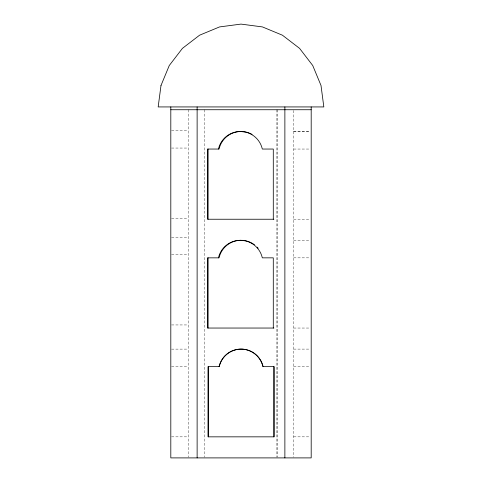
<?xml version="1.0" encoding="UTF-8"?>
<svg xmlns="http://www.w3.org/2000/svg" width="482" height="482" viewBox="0 0 482 482"><rect width="100%" height="100%" fill="white"/><g stroke="black" fill="none" stroke-linecap="round" stroke-linejoin="round"><path stroke-width="0.36" stroke-dasharray="2.41 1.81" d="M171.538 130.508L188.354 130.508M293.646 131.496L310.462 131.496M293.646 131.652L310.462 131.652M171.538 148.052L188.354 148.052M293.646 149.046L310.462 149.046M171.538 218.25L188.354 218.25M293.646 219.238L310.462 219.238M171.538 237.204L188.354 237.204M293.646 240.295L310.462 240.295M171.538 254.755L188.354 254.755M293.646 257.846L310.462 257.846M171.538 324.946L188.354 324.946M293.646 328.043L310.462 328.043M171.538 349.131L188.354 349.101M293.646 349.101L310.462 349.101M171.538 366.645L188.354 366.645M293.646 366.645L310.462 366.645M171.538 436.843L188.354 436.843M293.646 436.843L310.462 436.843M293.646 110.486L293.646 457.147M277.602 109.739L277.602 457.147M276.885 109.739L276.885 457.147M204.398 109.739L204.398 457.147M188.354 109.739L188.354 457.147"/><path stroke-width="0.72" d="M170.809 109.739L311.191 109.739M273.903 219.238L207.483 219.238L207.483 149.046L219.063 149.046A22.485 22.485 0 0 1 250.122 133.43M273.903 328.043L207.483 328.043L207.483 257.846L219.063 257.846A22.485 22.485 0 0 1 254.478 244.784M311.191 106.932L311.191 457.9L170.809 457.9L170.809 106.932M284.874 106.932L284.874 457.9M273.903 366.645L273.903 436.843M273.288 219.238L273.288 149.046L262.322 149.046A22.485 22.485 0 0 0 245.398 132.062L240.385 131.496A22.485 22.485 0 0 0 218.448 149.046M273.288 328.043L273.288 257.846L262.322 257.846A22.485 22.485 0 0 0 245.398 240.861L240.385 240.295A22.485 22.485 0 0 0 218.448 257.846M208.266 366.645L208.266 436.843M208.097 149.046L208.097 219.238M208.097 257.846L208.097 328.043M197.126 106.932L197.126 457.9M219.063 366.645A22.485 22.485 0 0 1 262.937 366.645L274.077 366.645L274.077 436.843L208.097 436.843L208.097 366.645L219.238 366.645A22.485 22.485 0 0 1 263.106 366.645M257.183 247.17A22.485 22.485 0 0 1 258.153 248.242M250.779 133.731A22.485 22.485 0 0 1 252.056 134.4M160.994 85.489L158.168 106.932L323.832 106.932L321.006 85.489L312.734 65.516L299.569 48.363L282.416 35.198L262.437 26.92L241 24.1L219.563 26.92L199.584 35.198L182.431 48.363L169.266 65.516L160.994 85.489"/></g></svg>
